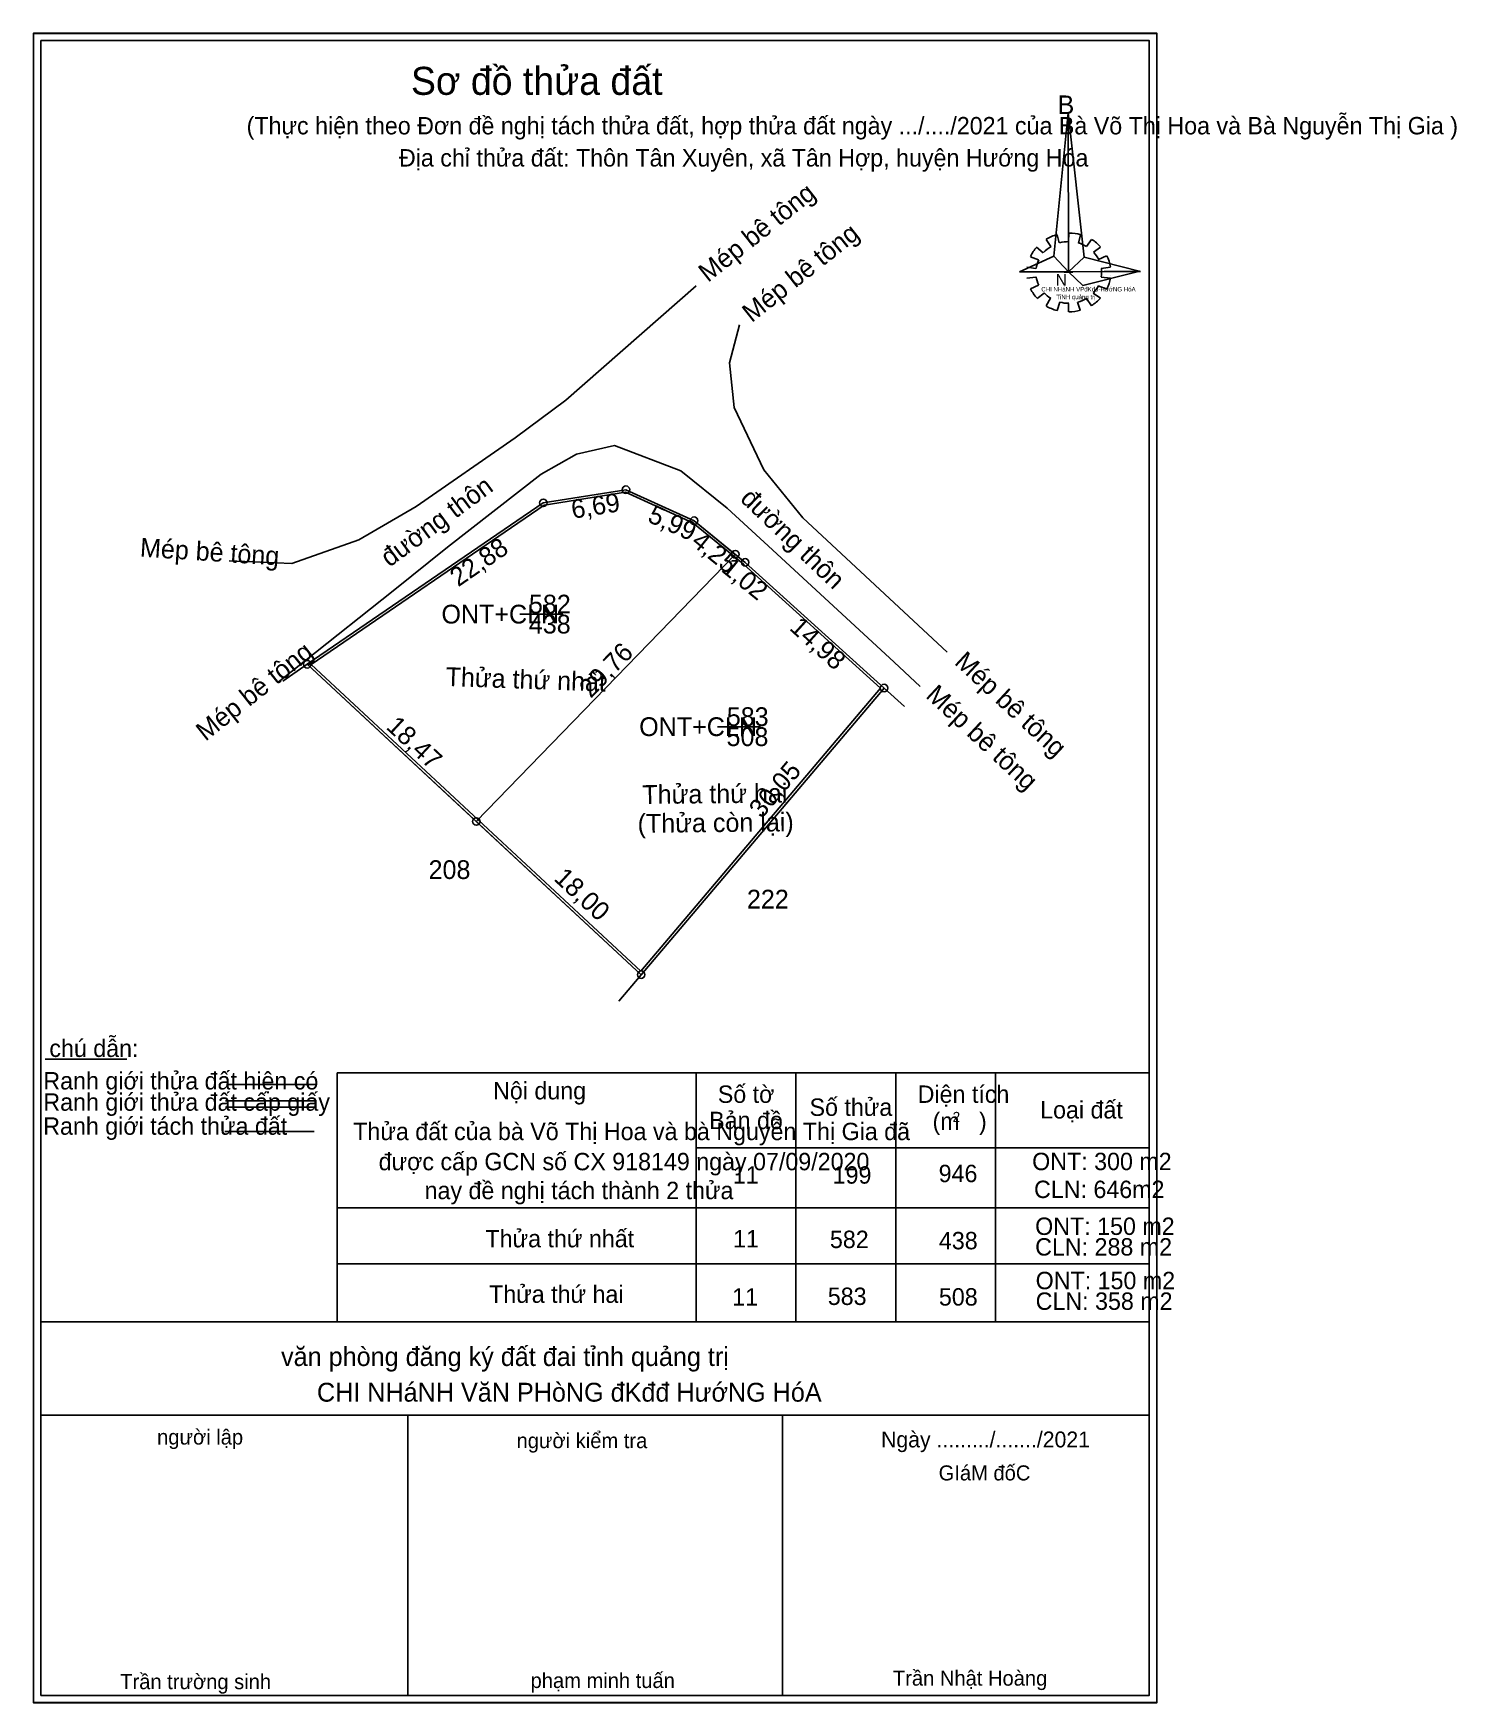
# Model space of a CAD drawing. Extents: x 551337 to 551451, y 1841249 to 1841382.
import ezdxf

# ---------------------------------------------------------------- set-up
doc = ezdxf.new("R2010")
doc.units = 0
for name, color, linetype in [('Level 1', 7, 'Continuous'), ('Level 10', 7, 'Continuous'), ('Level 13', 7, 'Continuous'), ('Level 15', 7, 'Continuous'), ('Level 2', 7, 'Continuous'), ('Level 23', 7, 'Continuous'), ('Level 4', 7, 'Continuous'), ('Level 52', 7, 'Continuous')]:
    doc.layers.add(name, color=color, linetype=linetype)

msp = doc.modelspace()

# ---------------------------------------------------------------- linework, layer by layer
at = {"layer": 'Level 1'}
for p, q in [((551417.59, 1841365.28), (551418.14, 1841364.83)), ((551418.75, 1841365.33), (551418.36, 1841365.88)), ((551419.25, 1841366.27), (551419.42, 1841365.61)), ((551420.16, 1841365.71), (551420.19, 1841366.4)), ((551421.12, 1841366.27), (551420.95, 1841365.58)), ((551421.6, 1841365.33), (551421.99, 1841365.88)), ((551422.71, 1841365.28), (551422.17, 1841364.86)), ((551417.77, 1841364.26), (551417.11, 1841364.51)), ((551422.56, 1841364.28), (551423.21, 1841364.58)), ((551416.83, 1841363.68), (551417.55, 1841363.57)), ((551417.55, 1841362.88), (551416.83, 1841362.78)), ((551419.82, 1841363.27), (551420.51, 1841363.27)), ((551423.52, 1841363.68), (551422.78, 1841363.57)), ((551422.78, 1841362.88), (551423.52, 1841362.78)), ((551423.52, 1841363.03), (551423.52, 1841363.03)), ((551423.52, 1841363.03), (551423.52, 1841363.03)), ((551417.11, 1841361.94), (551417.77, 1841362.24)), ((551418.2, 1841361.6), (551417.64, 1841361.17)), ((551418.36, 1841360.59), (551418.73, 1841361.19)), ((551421.99, 1841360.59), (551421.6, 1841361.17)), ((551422.13, 1841361.6), (551422.71, 1841361.19)), ((551423.24, 1841361.92), (551422.52, 1841362.18)), ((551419.47, 1841360.87), (551419.25, 1841360.21)), ((551420.16, 1841360.1), (551420.16, 1841360.76)), ((551420.88, 1841360.87), (551421.1, 1841360.23)), ((551359.25, 1841331.92), (551357.29, 1841330.57)), ((551405.4, 1841330.02), (551407.04, 1841328.53)), ((551384.18, 1841304.99), (551385.97, 1841307.1)), ((551338.29, 1841300.34), (551344.81, 1841300.34)), ((551361.65, 1841299.24), (551426.62, 1841299.24)), ((551361.65, 1841299.24), (551361.65, 1841279.35)), ((551390.36, 1841299.24), (551390.36, 1841279.35)), ((551398.35, 1841299.24), (551398.35, 1841279.35)), ((551406.34, 1841299.24), (551406.34, 1841279.35)), ((551414.33, 1841299.24), (551414.33, 1841279.35)), ((551352.72, 1841297.01), (551359.98, 1841297.01)), ((551352.78, 1841298.32), (551359.98, 1841298.32)), ((551352.72, 1841296.51), (551359.94, 1841296.51)), ((551352.66, 1841294.56), (551359.8, 1841294.56)), ((551426.62, 1841293.26), (551390.36, 1841293.26)), ((551361.65, 1841288.46), (551426.62, 1841288.46)), ((551361.65, 1841283.97), (551426.62, 1841283.97)), ((551337.34, 1841278.63), (551337.34, 1841248.89)), ((551337.95, 1841279.35), (551426.62, 1841279.35)), ((551361.65, 1841279.35), (551426.62, 1841279.35)), ((551337.95, 1841271.88), (551426.62, 1841271.88)), ((551367.3, 1841271.88), (551367.3, 1841249.47)), ((551397.27, 1841271.88), (551397.27, 1841249.47))]:
    msp.add_line(p, q, dxfattribs=at)
for points in [[(551337.34, 1841248.89), (551337.34, 1841382.36), (551427.23, 1841382.36), (551427.23, 1841248.89)], [(551337.34, 1841248.89), (551337.34, 1841382.36), (551427.23, 1841382.36), (551427.23, 1841248.89)], [(551337.35, 1841382.37), (551427.23, 1841382.37), (551427.23, 1841248.9), (551337.35, 1841248.9)], [(551337.95, 1841249.47), (551337.95, 1841381.79), (551426.62, 1841381.79), (551426.62, 1841249.47)], [(551420.12, 1841376), (551420.16, 1841363.29), (551418.99, 1841364.56)], [(551420.12, 1841376), (551420.16, 1841363.29), (551421.41, 1841364.47)], [(551416.24, 1841363.29), (551418.99, 1841364.56), (551420.16, 1841363.29)], [(551425.92, 1841363.33), (551420.16, 1841363.29), (551421.41, 1841364.47)], [(551425.87, 1841363.36), (551421.3, 1841362.2), (551420.16, 1841363.29)]]:
    msp.add_lwpolyline(points, close=True, dxfattribs=at)
for centre, major_axis, start_param, end_param in [((551420.18, 1841363.25), (3.36, 0), 2.439582, 2.724002), ((551420.18, 1841363.25), (2.63, 0), 2.133735, 2.444963), ((551420.18, 1841363.25), (3.36, 0), 1.84956, 2.139009), ((551420.18, 1841363.25), (2.63, 0), 1.569856, 1.856111), ((551420.18, 1841363.25), (3.36, 0), 1.279242, 1.563322), ((551420.18, 1841363.25), (2.63, 0), 1.002709, 1.275562), ((551420.18, 1841363.25), (3.36, 0), 0.710562, 0.996872), ((551420.18, 1841363.25), (2.63, 0), 2.723685, 3.015158), ((551420.18, 1841363.25), (2.63, 0), 0.426784, 0.706465), ((551420.18, 1841363.25), (3.36, 0), 0.139051, 0.433933), ((551420.18, 1841363.25), (2.63, 0), 3.2823, 3.561051), ((551420.18, 1841363.25), (2.63, 0), 6.135584, 6.416185), ((551420.18, 1841363.25), (3.36, 0), 5.852303, 6.138396), ((551420.18, 1841363.25), (3.36, 0), 3.569886, 3.856919), ((551420.18, 1841363.25), (2.63, 0), 3.860776, 4.132583), ((551420.18, 1841363.25), (2.63, 0), 4.990871, 5.289332), ((551420.18, 1841363.25), (3.36, 0), 5.285614, 5.567987), ((551420.18, 1841363.25), (2.63, 0), 5.561373, 5.839514), ((551420.16, 1841363.23), (3.36, 0), 4.147091, 4.436593), ((551420.18, 1841363.25), (2.63, 0), 4.438547, 4.71314), ((551420.18, 1841363.25), (3.36, 0), 4.71301, 4.997611)]:
    msp.add_ellipse(centre, major_axis=major_axis, ratio=0.937689, start_param=start_param, end_param=end_param, dxfattribs=at)
at = {"layer": 'Level 10'}
for p, q in [((551372.78, 1841319.35), (551393.5, 1841340.71)), ((551393.5, 1841340.71), (551393.5, 1841340.72))]:
    msp.add_line(p, q, dxfattribs=at)
msp.add_lwpolyline([(551405.4, 1841330.02), (551385.97, 1841307.1), (551372.78, 1841319.35), (551359.25, 1841331.92), (551378.14, 1841344.83), (551384.75, 1841345.88), (551390.2, 1841343.4), (551393.5, 1841340.71), (551394.29, 1841340.07), (551405.4, 1841330.02)], dxfattribs=at)
msp.add_lwpolyline([(551405.12, 1841330), (551385.95, 1841307.39), (551359.57, 1841331.9), (551378.22, 1841344.64), (551384.72, 1841345.67), (551390.09, 1841343.23), (551393.37, 1841340.56), (551394.16, 1841339.92)], close=True, dxfattribs=at)
at = {"layer": 'Level 13'}
for p, q in [((551376.25, 1841335.93), (551379.69, 1841335.93)), ((551392.07, 1841326.93), (551395.51, 1841326.93))]:
    msp.add_line(p, q, dxfattribs=at)
for centre in [(551378.14, 1841344.83), (551384.75, 1841345.88), (551390.2, 1841343.4), (551393.5, 1841340.72), (551393.5, 1841340.71), (551393.5, 1841340.71), (551393.5, 1841340.71), (551393.5, 1841340.71), (551394.29, 1841340.07), (551359.25, 1841331.92), (551405.4, 1841330.02), (551372.78, 1841319.35), (551372.78, 1841319.35), (551372.78, 1841319.35), (551385.97, 1841307.1)]:
    msp.add_circle(centre, 0.3, dxfattribs=at)
at = {"layer": 'Level 15'}
for p, q in [((551394.29, 1841340.07), (551405.4, 1841330.02)), ((551359.25, 1841331.92), (551385.97, 1841307.1))]:
    msp.add_line(p, q, dxfattribs=at)
at = {"layer": 'Level 23'}
for p, q in [((551380.79, 1841348.72), (551383.83, 1841349.4)), ((551383.83, 1841349.4), (551389.14, 1841347.4)), ((551377.97, 1841347.12), (551380.79, 1841348.72)), ((551370.48, 1841341.29), (551377.97, 1841347.12)), ((551389.14, 1841347.4), (551392.86, 1841344.39)), ((551392.86, 1841344.39), (551396.48, 1841341.08)), ((551366.13, 1841337.79), (551370.48, 1841341.29)), ((551396.48, 1841341.08), (551406.2, 1841332.08)), ((551359, 1841332.15), (551366.13, 1841337.79)), ((551356.92, 1841330.5), (551359, 1841332.15)), ((551406.2, 1841332.08), (551408.3, 1841330.13))]:
    msp.add_line(p, q, dxfattribs=at)
for points in [[(551390.38, 1841362.17), (551379.93, 1841353.04), (551375.88, 1841350.02), (551367.98, 1841344.54), (551363.37, 1841341.88), (551358.01, 1841339.98), (551353.01, 1841340.18)], [(551410.45, 1841332.9), (551398.91, 1841343.64), (551395.78, 1841347.46), (551393.4, 1841352.45), (551393.04, 1841356.02), (551393.84, 1841359.07)]]:
    msp.add_lwpolyline(points, dxfattribs=at)
at = {"layer": 'Level 52'}
for p, q in [((551384.75, 1841345.88), (551378.14, 1841344.83)), ((551390.2, 1841343.4), (551384.75, 1841345.88)), ((551378.14, 1841344.83), (551359.25, 1841331.92)), ((551394.29, 1841340.07), (551390.2, 1841343.4))]:
    msp.add_line(p, q, dxfattribs=at)

# ---------------------------------------------------------------- texts
at = {"layer": 'Level 1'}
for s, height, p in [('Sơ đồ thửa đất', 2.2401, (551367.55, 1841377.45)), ('B', 1.49, (551419.29, 1841375.91)), ('(Thực hiện theo Đơn đề nghị tách thửa đất, hợp thửa đất ngày .../..../2021 của Bà Võ Thị Hoa và Bà Nguyễn Thị Gia )', 1.39044, (551354.4, 1841374.29)), ('Địa chỉ thửa đất: Thôn Tân Xuyên, xã Tân Hợp, huyện Hướng Hóa', 1.3904, (551366.59, 1841371.72)), ('N', 0.932, (551419.13, 1841362.19)), ('CHI NHáNH VPđKđđ-HướNG HóA', 0.3528, (551417.98, 1841361.73)), ('TỉNH quảng trị', 0.3529, (551419.18, 1841361.11)), ('chú dẫn:', 1.39, (551338.62, 1841300.52)), ('Ranh giới thửa đất hiện có ', 1.3904, (551338.14, 1841297.92)), ('Nội dung', 1.39, (551374.12, 1841297.13)), ('Số tờ', 1.39, (551392.1, 1841296.85)), ('Ranh giới thửa đất cấp giấy', 1.3904, (551338.14, 1841296.22)), ('Số thửa', 1.39, (551399.44, 1841295.81)), ('Diện tích', 1.39, (551408.09, 1841296.85)), ('Loại đất', 1.39, (551417.89, 1841295.6)), ('Ranh giới tách thửa đất', 1.3904, (551338.13, 1841294.3)), ('Bản đồ', 1.39, (551391.41, 1841294.75)), ('(m   )', 1.39, (551409.28, 1841294.69)), ('2', 0.808, (551410.89, 1841295.32)), ('Thửa đất của bà Võ Thị Hoa và bà Nguyễn Thị Gia đã', 1.3904, (551362.93, 1841293.87)), (' được cấp GCN số CX 918149 ngày 07/09/2020', 1.3904, (551364.45, 1841291.46)), ('11', 1.39, (551393.3, 1841290.39)), ('199', 1.39, (551401.29, 1841290.39)), ('946', 1.39, (551409.77, 1841290.51)), ('ONT: 300 m2', 1.3904, (551417.25, 1841291.47)), ('nay đề nghị tách thành 2 thửa', 1.3904, (551368.64, 1841289.15)), ('CLN: 646m2', 1.39, (551417.4, 1841289.24)), ('ONT: 150 m2', 1.3904, (551417.49, 1841286.29)), ('Thửa thứ nhất', 1.3904, (551373.51, 1841285.3)), ('11', 1.39, (551393.32, 1841285.29)), ('582', 1.39, (551401.07, 1841285.24)), ('438', 1.39, (551409.79, 1841285.14)), ('CLN: 288 m2', 1.3904, (551417.49, 1841284.64)), ('Thửa thứ hai', 1.3904, (551373.8, 1841280.86)), ('ONT: 150 m2', 1.3904, (551417.53, 1841281.95)), ('11', 1.39, (551393.25, 1841280.64)), ('583', 1.39, (551400.9, 1841280.69)), ('508', 1.39, (551409.79, 1841280.64)), ('CLN: 358 m2', 1.3904, (551417.53, 1841280.3)), ('văn phòng đăng ký đất đai tỉnh quảng trị', 1.5058, (551357.16, 1841275.81)), ('CHI NHáNH VăN PHòNG đKđđ HướNG HóA', 1.5058, (551360.03, 1841272.96)), ('người lập', 1.205, (551347.24, 1841269.53)), ('người kiểm tra', 1.2047, (551376, 1841269.24)), ('Ngày ........./......./2021', 1.2706, (551405.16, 1841269.3)), ('GIáM đốC', 1.204, (551409.77, 1841266.66)), ('Trần trường sinh', 1.204, (551344.29, 1841249.97)), ('phạm minh tuấn', 1.204, (551377.12, 1841250.06)), ('Trần Nhật Hoàng', 1.204, (551406.11, 1841250.25))]:
    msp.add_text(s, height=height, dxfattribs=at).set_placement(p)
for s, rotation, p in [('6,69', 9.026, (551380.5, 1841343.55)), ('5,99', 335.5323, (551386.39, 1841343.36)), ('22,88', 34.3499, (551371.33, 1841338.07)), ('4,25', 320.8473, (551389.89, 1841341.54)), ('1,02', 320.8517, (551392.29, 1841339.41)), ('14,98', 317.8678, (551397.76, 1841334.73)), ('29,76', 45.8805, (551381.94, 1841329.15)), ('Thửa thứ nhất', 357.9531, (551370.3, 1841330.19)), ('18,47', 317.1112, (551365.49, 1841326.82)), ('30,05', 49.711, (551395.61, 1841319.52)), ('Thửa thứ hai', 0.5808, (551386.07, 1841320.75)), ('(Thửa còn lại)', 0.5808, (551385.69, 1841318.44)), ('18,00', 317.1113, (551378.91, 1841314.7))]:
    msp.add_text(s, height=1.5, rotation=rotation, dxfattribs=at).set_placement(p)
at = {"layer": 'Level 13'}
for s, p in [('582', (551376.99, 1841335.98)), ('583', (551392.82, 1841326.98))]:
    msp.add_text(s, height=1.5, dxfattribs=at).set_placement(p)
at = {"layer": 'Level 2'}
for p in [(551369.99, 1841335.18), (551385.81, 1841326.18)]:
    msp.add_text('ONT+CLN', height=1.5, dxfattribs=at).set_placement(p)
at = {"layer": 'Level 4'}
for s, rotation, p in [('Mép bê tông', 38.4239, (551391.31, 1841362.41)), ('Mép bê tông', 38.4239, (551394.81, 1841359.19)), ('đường thôn', 36.4203, (551365.83, 1841339.64)), ('đường thôn', 316.2751, (551393.81, 1841345.05)), ('Mép bê tông', 356.3318, (551345.84, 1841340.53)), ('Mép bê tông', 38.4239, (551351.11, 1841325.72)), ('Mép bê tông', 317.1211, (551410.95, 1841331.98)), ('Mép bê tông', 317.1211, (551408.66, 1841329.32))]:
    msp.add_text(s, height=1.5, rotation=rotation, dxfattribs=at).set_placement(p)
for s, p in [('438', (551376.98, 1841334.38)), ('508', (551392.8, 1841325.38)), ('208', (551368.96, 1841314.75)), ('222', (551394.43, 1841312.39))]:
    msp.add_text(s, height=1.5, dxfattribs=at).set_placement(p)

doc.saveas('drawing.dxf')
